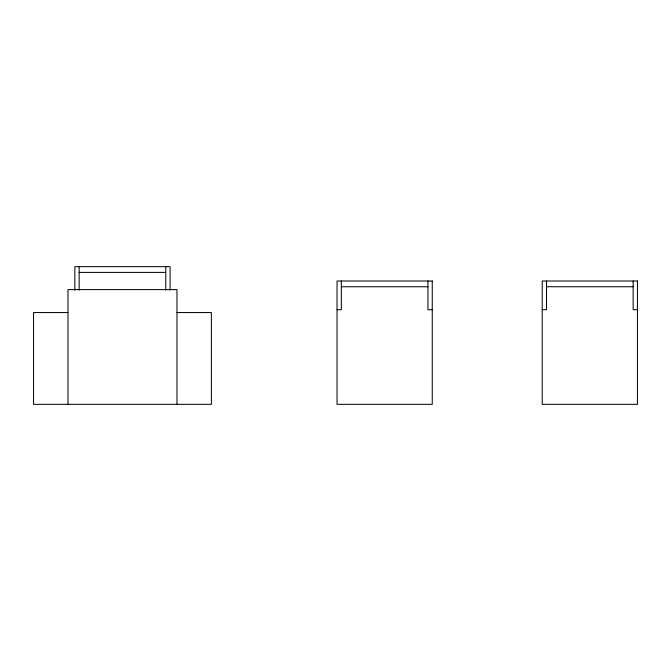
<?xml version="1.0" encoding="UTF-8"?>
<svg xmlns="http://www.w3.org/2000/svg" width="671" height="671" viewBox="0 0 671 671"><rect width="100%" height="100%" fill="white"/><g stroke="black" fill="none" stroke-linecap="round" stroke-linejoin="round"><path stroke-width="1.01" d="M79.153 272.401L165.779 272.401M341.329 286.735L427.955 286.735M546.521 286.735L633.147 286.735M337.027 309.683L341.329 309.683L341.329 281.006M432.258 309.683L427.955 309.683L427.955 281.006M542.227 309.683L546.521 309.683L546.521 281.006M637.45 309.683L633.147 309.683L633.147 281.006M67.972 312.552L33.55 312.552L33.55 404.336L211.382 404.336L211.382 312.552L176.968 312.552M176.968 404.336L176.968 289.604L67.972 289.604L67.972 404.336M170.082 290.132L170.082 266.664L74.85 266.664L74.85 290.132M165.779 266.664L165.779 290.132M79.153 266.664L79.153 290.132M432.258 281.006L337.027 281.006L337.027 404.336L432.258 404.336L432.258 281.006M637.45 281.006L542.227 281.006L542.227 404.336L637.45 404.336L637.45 281.006"/></g></svg>
